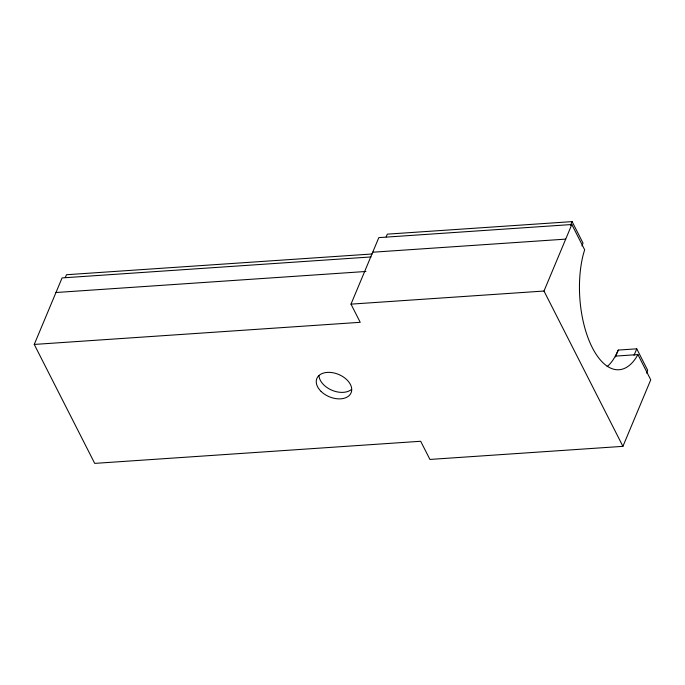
<?xml version="1.0" encoding="UTF-8"?>
<svg xmlns="http://www.w3.org/2000/svg" width="685" height="685" viewBox="0 0 685 685"><rect width="100%" height="100%" fill="white"/><g stroke="black" fill="none" stroke-linecap="round" stroke-linejoin="round"><path stroke-width="1.03" d="M581.959 245.949L583.021 243.089L572.112 221.615L387.316 234.15L386.152 236.933M607.124 366.629A74.237 34.259 86.1 0 0 613.178 359.719L615.335 356.114L637.923 354.582L650.75 379.824L622.922 446.346L429.923 459.438L420.684 441.268L94.71 463.385L34.25 344.435L62.078 277.913L371.013 256.943M65.306 277.511L66.471 274.728L372.066 253.989M34.25 344.435L360.224 322.31L350.994 304.14L378.822 237.618L571.821 224.517L584.647 249.76L583.2 254.76A74.237 34.259 86.1 0 0 592.285 347.603A74.237 34.259 86.1 0 0 635.766 358.186L637.923 354.582M570.554 225.322L572.112 221.615M622.922 446.346L543.993 291.039L571.821 224.517M615.43 356.894L618.281 350.078L636.767 348.828L647.676 370.302L646.512 373.085M618.281 350.078L615.335 356.114M636.767 348.828L634.045 355.318M372.708 252.217L565.716 239.125M55.964 292.512L365.97 271.474M350.994 304.14L543.993 291.039M351.345 389.559A18.555 12.099 22.7 0 1 331.694 390.15A18.555 12.099 22.7 0 1 318.97 375.508M321.137 391.469A18.555 12.099 22.7 0 0 351.011 393.01A18.555 12.099 22.7 0 0 329.827 372.383A18.555 12.099 22.7 0 0 321.137 391.469"/></g></svg>
